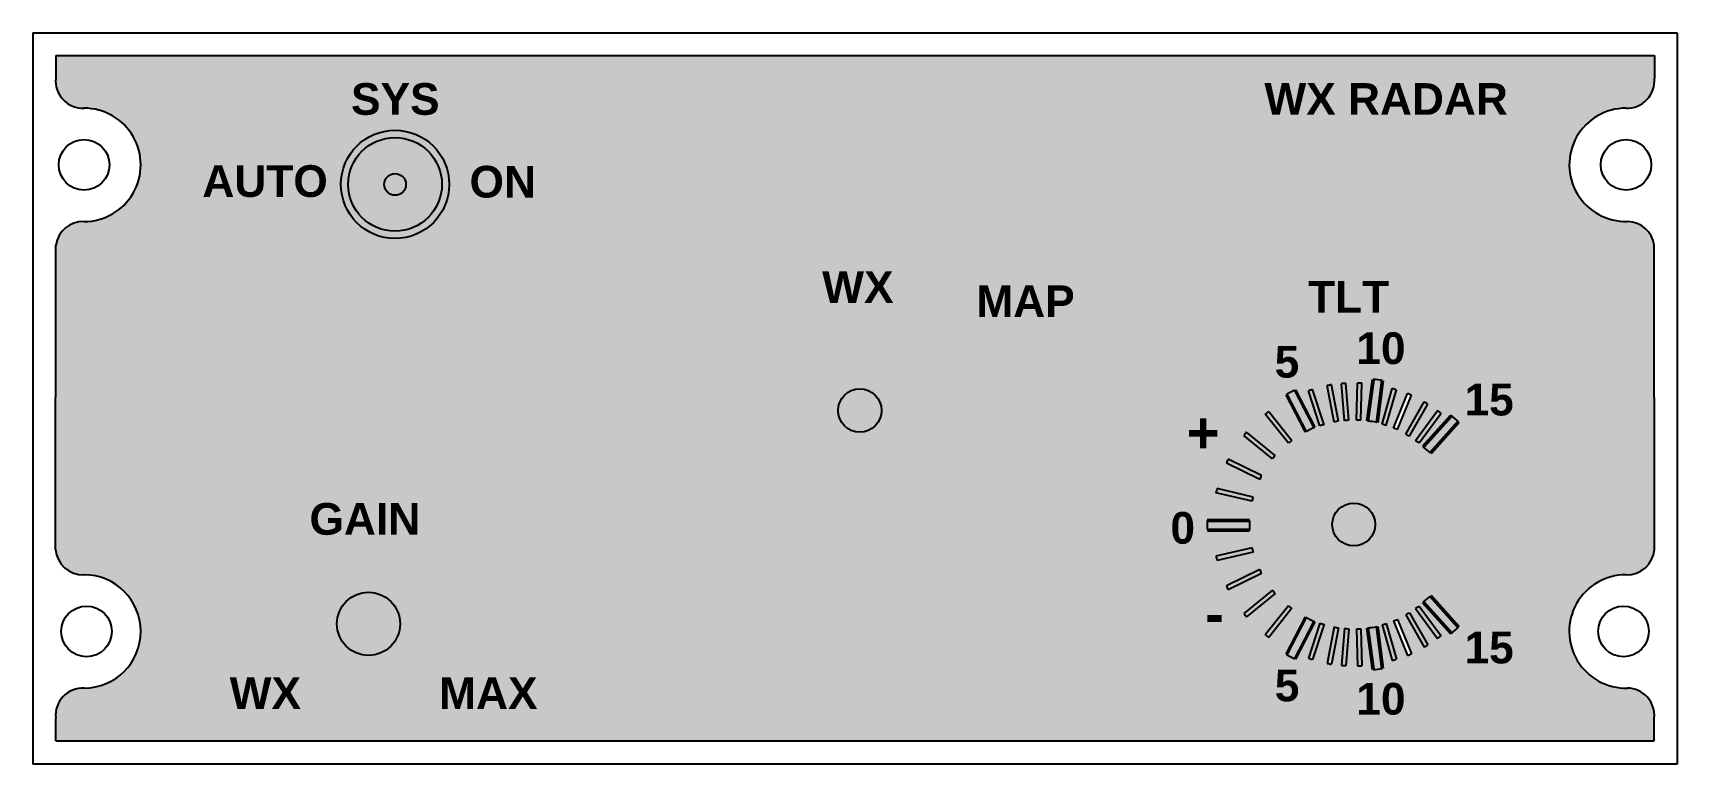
# Model space of a CAD drawing. Header units: inches. Extents: x 0 to 145, y 0 to 64.
import ezdxf

# ---------------------------------------------------------------- set-up
doc = ezdxf.new("R2010")
doc.units = ezdxf.units.IN
doc.header["$MEASUREMENT"] = 0
doc.styles.get("Standard").update_dxf_attribs({"font": 'arial.ttf'})

msp = doc.modelspace()

# ---------------------------------------------------------------- hatches: boundary and pattern name
at = {"true_color": 0x6d7c87}
h = msp.add_hatch(color=8, dxfattribs=at)
h.dxf.hatch_style = 1
h.paths.add_polyline_path([(142.9760345832035, 45.74721207809586, 0.3703019895337585), (140.6138931334865, 47.84225786377147, -1.025805903999688), (140.6138736932078, 57.83901371850124, 0.4383043564951785), (142.9865480423093, 60.48488065450511), (142.986548042308, 62.48488065450517), (2.007637972117436, 62.48488065444861), (2.007637972117436, 60.51350061796825, 0.4421859729986435), (4.380069751324527, 57.83897896406263, -1.0259921277352), (4.381081206954377, 47.84226847152571, 0.371894038400902), (2.018151431235538, 45.74721207803936), (1.993330353034025, 18.91697795123395, 0.3890021089635584), (4.367417597807844, 16.6742769703796, -1.02709739154278), (4.380031086857571, 6.677858134946042, 0.4383019586979872), (2.007376178003369, 4.031991463627953), (2.007376178003369, 2.031991463627953), (142.9810026319876, 2.031991463684342), (142.9810026319858, 4.031991463684371, 0.4347082386783352), (140.6083477231193, 6.677858135000555, -1.027045704490586), (140.6212043166836, 16.67428062177772, 0.3889731496035758), (142.9950484569433, 18.91697795129011)])
h.paths.add_polyline_path([(27.15833650091349, 51.11532501260712, -1), (36.71002595710866, 51.11532501260712, -1)], flags=16)
h.paths.add_polyline_path([(32.37884870113862, 12.3438776375819, -1), (26.80754027130365, 12.3438776375819, -1)], flags=16)
h.paths.add_polyline_path([(27.80280346409859, 51.11532501260712, -1), (36.06555899392356, 51.11532501260712, -1)], flags=0)
h.paths.add_polyline_path([(30.97591406020979, 51.11532501260712, -1), (32.89244839781236, 51.11532501260712, -1)], flags=0)
h.paths.add_polyline_path([(74.8338802271171, 31.16696732683972, -1), (70.99666588637751, 31.16696732683972, -1)], flags=16)
h.paths.add_polyline_path([(103.5627001999553, 21.45177969366643), (107.2796785609869, 21.46354042321918, 0.02305525952543886), (107.2860374227882, 20.61540402617442), (103.5680007068383, 20.60363994792664, -0.0164204236539989)], flags=16)
h.paths.add_polyline_path([(104.3293420522416, 23.89818539534921, -0.007700546410375902), (104.4215800726035, 24.27144801500646), (107.6133967825192, 23.53467339974939, 0.01046083552655953), (107.5068399930058, 23.16471601550899)], flags=16)
h.paths.add_polyline_path([(105.2414339948675, 26.52480614361577, -0.007700546410383931), (105.4043930062924, 26.8730548998654), (108.3364281538286, 25.44559548245957, 0.01046083552657755), (108.1866817817834, 25.09091416126382)], flags=16)
h.paths.add_polyline_path([(104.3293420522421, 18.31859054913523), (107.5068399930058, 19.05205992897556, 0.01046083552655953), (107.6133967825192, 18.68210254473517), (104.4215800726035, 17.94532792947809, -0.007700546410370893)], flags=16)
h.paths.add_polyline_path([(106.7750694980271, 28.94681421447553, -0.007700546410394439), (107.0115618015222, 29.24997131239969), (109.5515928994885, 27.20480322246556, 0.01046083552656497), (109.3265467462686, 26.89242997702588)], flags=16)
h.paths.add_polyline_path([(105.2414339948684, 15.69196980086861), (108.1866817817834, 17.12586178322073, 0.01046083552657757), (108.3364281538286, 16.77118046202498), (105.4043930062924, 15.34372104461915, -0.007700546410373534)], flags=16)
h.paths.add_polyline_path([(108.6767282128633, 30.82871392548413, -0.007700546410351156), (108.9810778444196, 31.06366953278951), (111.0225278850392, 28.50183181836776, 0.01046083552655937), (110.709020129905, 28.27836883929513)], flags=16)
h.paths.add_polyline_path([(106.7750694980266, 13.26996173000902), (109.3265467462686, 15.32434596745868, 0.0104608355265655), (109.5515928994885, 15.01197272201899), (107.0115618015222, 12.96680463208487, -0.007700546410397189)], flags=16)
h.paths.add_polyline_path([(110.5540007317506, 32.58809063138836, -0.01642042365399771), (111.3095781403542, 32.97341115158441), (113.0089159007018, 29.66642058749949, 0.02305525952543349), (112.2528547683985, 29.28204141619194)], flags=16)
h.paths.add_polyline_path([(108.6767282128619, 11.38806201900042), (110.709020129905, 13.93840710518942, 0.01046083552655885), (111.0225278850392, 13.71494412611677), (108.9810778444196, 11.15310641169504, -0.007700546410375027)], flags=16)
h.paths.add_polyline_path([(112.4748536112468, 32.91072758651115, -0.007700546410374999), (112.8418574002878, 33.02536202489268), (113.8665472981636, 29.91400518959183, 0.01046083552655747), (113.4949466605465, 29.81332857032118)], flags=16)
h.paths.add_polyline_path([(110.5540007317511, 9.628685313096021), (112.2528547683985, 12.93473452829264, 0.02305525952543308), (113.0089159007018, 12.55035535698506), (111.3095781403542, 9.243364792900145, -0.01642042365398634)], flags=16)
h.paths.add_polyline_path([(114.1425145644023, 33.35933091908453, -0.007700546410373121), (114.5190486394447, 33.4371443238776), (115.1297628966647, 30.23378693033664, 0.01046083552657032), (114.7559808852363, 30.14153822585752)], flags=16)
h.paths.add_polyline_path([(118.3692486596858, 21.10838797224228, -1), (114.5802459463869, 21.10838797224228, -1)], flags=16)
h.paths.add_polyline_path([(112.4748536112472, 9.306048357973232), (113.4949466605465, 12.40344737416334, 0.0104608355265578), (113.8665472981636, 12.30277075489273), (112.8418574002878, 9.191413919591845, -0.007700546410365495)], flags=16)
h.paths.add_polyline_path([(115.3897621084477, 33.53206377194784, -0.00770054641038694), (115.7723464202188, 33.57030092692151), (116.0466444027868, 30.32080387176286, 0.01046083552655803), (115.6652961608941, 30.26792349779817)], flags=16)
h.paths.add_polyline_path([(116.7215185221355, 30.30028562656987), (116.8154870718724, 33.57468643512147, -0.007700546410374747), (117.1999434792567, 33.56957698752377), (117.1063964806578, 30.30986542761867, 0.01046083552653325)], flags=16)
h.paths.add_polyline_path([(114.7559808852336, 12.07523771862774, 0.01046083552664402), (115.1297628966647, 11.98298901414788), (114.5190486394447, 8.779631620606956, -0.007700546410393465), (114.1425145644014, 8.857445025400217)], flags=16)
h.paths.add_polyline_path([(117.6877289516585, 30.22661357500517), (118.1759650357424, 33.91247316821933, -0.01642042365402228), (119.0171165494182, 33.80369240374655), (118.5290194438055, 30.11888200609679, 0.02305525952545399)], flags=16)
h.paths.add_polyline_path([(115.6652961608931, 11.94885244668649, 0.01046083552657678), (116.0466444027868, 11.8959720727217), (115.7723464202188, 8.646475017563041, -0.007700546410402177), (115.3897621084468, 8.684712172536798)], flags=16)
h.paths.add_polyline_path([(116.7215185221355, 11.91649031791471, 0.01046083552653597), (117.1063964806578, 11.90691051686591), (117.1999434792567, 8.647198956960786, -0.007700546410374693), (116.8154870718724, 8.642089509363053)], flags=16)
h.paths.add_polyline_path([(118.9765089836799, 29.96237204781807), (119.8677476650007, 33.09927563378307, -0.007700546410394498), (120.2359381589019, 32.98851194011457), (119.3406832858543, 29.83747251546948, 0.01046083552654677)], flags=16)
h.paths.add_polyline_path([(117.687728951659, 11.9901623694793, 0.02305525952544383), (118.5290194438055, 12.09789393838776), (119.0171165494182, 8.41308354073798, -0.01642042365402226), (118.1759650357424, 8.304302776265224)], flags=16)
h.paths.add_polyline_path([(119.9689967381898, 29.61880082408891), (121.20292940594, 32.66162099140769, -0.007700546410345673), (121.5614200963371, 32.52263444338497), (120.3282815261871, 29.48177248355621, 0.0104481041788045)], flags=16)
h.paths.add_polyline_path([(118.9765089836781, 12.25440389666645, 0.01046083552659829), (119.3406832858543, 12.37930342901507), (120.2359381589019, 9.228264004369983, -0.007700546410394815), (119.8677476650007, 9.117500310701537)], flags=16)
h.paths.add_polyline_path([(121.0573252938636, 29.08807477013313), (122.6914607700189, 31.93361047321179, -0.007700546410380813), (123.0218931911693, 31.73702143311409), (121.3867053895972, 28.88965330574167, 0.01044810417884878)], flags=16)
h.paths.add_polyline_path([(119.968996738188, 12.59797512039564, 0.01044810417885155), (120.3282815261871, 12.73500346092835), (121.5614200963371, 9.694141501099587, -0.007700546410346013), (121.20292940594, 9.555154953076887)], flags=16)
h.paths.add_polyline_path([(121.916846533815, 28.5202566303683), (123.8616500312344, 31.15621378097013, -0.007700546410379057), (124.1745236872137, 30.93273467450172), (122.2384447485185, 28.30860265841114, 0.01046083552657086)], flags=16)
h.paths.add_polyline_path([(122.6110078786912, 27.96254479792083), (125.0988577836727, 30.72418729857419, -0.01642042365400034), (125.7272636842088, 30.15456009781224), (123.2387054005583, 27.39213126007474, 0.02305525952544783)], flags=16)
h.paths.add_polyline_path([(121.0573252938636, 13.12870117435151, 0.010448104178845), (121.3867053895972, 13.32712263874289), (123.0218931911693, 10.47975451137049, -0.007700546410380516), (122.6914607700189, 10.28316547127273)], flags=16)
h.paths.add_polyline_path([(121.9168465338137, 13.69651931411628, 0.0104608355266046), (122.2384447485185, 13.90817328607344), (124.1745236872137, 11.28404126998286, -0.007700546410378754), (123.8616500312344, 11.06056216351443)], flags=16)
h.paths.add_polyline_path([(122.6110078786899, 14.25423114656366, 0.02305525952547777), (123.2387054005583, 14.82464468440981), (125.7272636842088, 12.06221584667234, -0.01642042365400029), (125.0988577836727, 11.49258864591037)], flags=16)
h.paths.add_polyline_path([(34.87215132050073, 3.287799690401137), (44.78834200122378, 3.287799690401137), (44.78834200122378, 9.136301095173003), (34.87215132050073, 9.136301095173003)], flags=24)
h.paths.add_polyline_path([(111.7004225842645, 38.25345822142305), (120.1252549913354, 38.25345822142305), (120.1252549913354, 44.10195962619486), (111.7004225842645, 44.10195962619486)], flags=24)
h.paths.add_polyline_path([(27.22500967532937, 55.66660511981389), (36.29392483297511, 55.66660511981389), (36.29392483297511, 61.5151065245857), (27.22500967532937, 61.5151065245857)], flags=24)
h.paths.add_polyline_path([(14.14101492322675, 48.42240889715448), (26.39967322657526, 48.42240889715448), (26.39967322657526, 54.27091030192629), (14.14101492322675, 54.27091030192629)], flags=24)
h.paths.add_polyline_path([(37.64856764772162, 48.36745227538348), (44.7967360313321, 48.36745227538348), (44.7967360313321, 54.21595368015529), (37.64856764772162, 54.21595368015529)], flags=24)
h.paths.add_polyline_path([(102.3396866988194, 9.481561991401698), (105.7778069936596, 9.481561991401698), (105.7778069936596, 17.00106379753695), (102.3396866988194, 17.00106379753695)], flags=24)
h.paths.add_polyline_path([(125.2804182049433, 7.30884169024808), (130.9410621407981, 7.30884169024808), (130.9410621407981, 13.15734309501995), (125.2804182049433, 13.15734309501995)], flags=24)
h.paths.add_polyline_path([(115.7409918730366, 2.793134477086603), (121.4016358088913, 2.793134477086603), (121.4016358088913, 8.64163588185847), (115.7409918730366, 8.64163588185847)], flags=24)
h.paths.add_polyline_path([(100.5816204652772, 25.43706091983058), (105.2569711457875, 25.43706091983058), (105.2569711457875, 32.95656272596575), (100.5816204652772, 32.95656272596575)], flags=24)
h.paths.add_polyline_path([(125.2804182049433, 29.18640183528402), (130.9410621407981, 29.18640183528402), (130.9410621407981, 35.03490324005583), (125.2804182049433, 35.03490324005583)], flags=24)
h.paths.add_polyline_path([(115.7409918730366, 33.72255891012157), (121.4016358088913, 33.72255891012157), (121.4016358088913, 39.57106031489338), (115.7409918730366, 39.57106031489338)], flags=24)
h.paths.add_polyline_path([(108.7371462804374, 3.965267068212434), (112.2661830179616, 3.965267068212434), (112.2661830179616, 9.8137684729843), (108.7371462804374, 9.8137684729843)], flags=24)
h.paths.add_polyline_path([(108.7252792060196, 32.52355552700653), (112.2543159435438, 32.52355552700653), (112.2543159435438, 38.37205693177834), (108.7252792060196, 38.37205693177834)], flags=24)
h.paths.add_polyline_path([(99.49726640972972, 17.8759363469917), (103.0263031472539, 17.8759363469917), (103.0263031472539, 23.72443775176357), (99.49726640972972, 23.72443775176357)], flags=24)
h.paths.add_polyline_path([(68.84546333234744, 39.11333509006432), (76.43311765333488, 39.11333509006432), (76.43311765333488, 44.97259434932352), (68.84546333234744, 44.97259434932352)], flags=24)
h.paths.add_polyline_path([(107.8502622194935, 55.71261103056924), (130.329900362319, 55.71261103056924), (130.329900362319, 61.56111243534105), (107.8502622194935, 61.56111243534105)], flags=24)
h.paths.add_polyline_path([(82.23847675415777, 37.86729235887385), (92.15466743488082, 37.86729235887385), (92.15466743488082, 43.71579376364566), (82.23847675415777, 43.71579376364566)], flags=24)
h.paths.add_polyline_path([(16.6011174888306, 3.287799690401137), (24.17484054692773, 3.287799690401137), (24.17484054692773, 9.136301095173003), (16.6011174888306, 9.136301095173003)], flags=24)
h.paths.add_polyline_path([(23.52410064199898, 18.61677972191507), (34.5060949218871, 18.61677972191507), (34.5060949218871, 24.46528112668694), (23.52410064199898, 24.46528112668694)], flags=24)
h = msp.add_hatch(color=8, dxfattribs=at)
h.dxf.hatch_style = 1
h.paths.add_polyline_path([(142.9760345832035, 45.74721207809586, 0.3703019895354514), (140.6138931334715, 47.84225786377107, -1.012823726224933), (140.4865480423116, 57.84063592347798, 0.4541027394968703), (142.9865480423093, 60.48488065450528), (142.986548042308, 62.48488065450517), (2.007637972117436, 62.48488065444861), (2.007637972117436, 60.51350061796831, 0.4576974235943792), (4.504734369888638, 57.84063592342364, -1.000532451459236), (4.507637972116072, 47.84063592342347, 0.3868746391645101), (2.018151431235538, 45.74721207803936), (1.993330353034025, 18.91697795123395, 0.40577230905898), (4.507376177992001, 16.67623619465258, -1), (4.507376178004733, 6.676236194653093, 0.4541027394970439), (2.007376178003369, 4.031991463627897), (2.007376178003369, 2.031991463627953), (142.9810026319876, 2.031991463684342), (142.9810026319858, 4.031991463684371, 0.4347082386776566), (140.6083477231252, 6.677858135000697, -1.012742096605338), (140.4810026319763, 16.67623619470744, 0.4057723090603671), (142.9950484569433, 18.91697795129031)])
h.paths.add_polyline_path([(74.8338802271171, 31.16696732683972, -1), (70.99666588637751, 31.16696732683972, -1)], flags=16)
h.paths.add_polyline_path([(105.4043930062846, 26.87305489986921), (108.3364281538286, 25.44559548245957, 0.01046083552657764), (108.1866817817834, 25.09091416126382), (105.2414339948675, 26.52480614361622, -0.007700546410376458)], flags=16)
h.paths.add_polyline_path([(106.7750694980266, 28.94681421447542, -0.007700546410396615), (107.0115618015222, 29.24997131239969), (109.5515928994885, 27.20480322246556, 0.01046083552656484), (109.3265467462686, 26.89242997702588)], flags=16)
h.paths.add_polyline_path([(104.4215800726031, 24.27144801500658), (107.6133967825192, 23.53467339974939, 0.01046083552655948), (107.5068399930058, 23.16471601550899), (104.3293420522416, 23.89818539534944, -0.007700546410370787)], flags=16)
h.paths.add_polyline_path([(108.6767282128628, 30.82871392548373, -0.007700546410364314), (108.9810778444196, 31.06366953278951), (111.0225278850392, 28.50183181836776, 0.01046083552655949), (110.709020129905, 28.27836883929513)], flags=16)
h.paths.add_polyline_path([(103.5627001999553, 21.45177969366643), (107.2796785609869, 21.46354042321918, 0.02305525952543886), (107.2860374227882, 20.61540402617442), (103.5680007068383, 20.60363994792664, -0.0164204236539989)], flags=16)
h.paths.add_polyline_path([(27.15833650091349, 51.11532501260712, -1), (36.71002595710866, 51.11532501260712, -1)], flags=16)
h.paths.add_polyline_path([(110.5540007317506, 32.58809063138836, -0.01642042365399756), (111.3095781403542, 32.97341115158441), (113.0089159007018, 29.66642058749949, 0.02305525952543334), (112.2528547683985, 29.28204141619194)], flags=16)
h.paths.add_polyline_path([(27.80280346409859, 51.11532501260712, -1), (36.06555899392356, 51.11532501260712, -1)], flags=0)
h.paths.add_polyline_path([(104.3293420522416, 18.31859054913514), (107.5068399930058, 19.05205992897556, 0.01046083552655958), (107.6133967825192, 18.68210254473517), (104.4215800726035, 17.94532792947809, -0.00770054641037096)], flags=16)
h.paths.add_polyline_path([(112.4748536112468, 32.91072758651115, -0.007700546410374693), (112.8418574002878, 33.02536202489268), (113.8665472981636, 29.91400518959183, 0.01046083552655763), (113.4949466605465, 29.81332857032118)], flags=16)
h.paths.add_polyline_path([(114.1425145644018, 33.35933091908436, -0.007700546410386668), (114.5190486394447, 33.4371443238776), (115.1297628966647, 30.23378693033664, 0.01046083552657016), (114.7559808852363, 30.14153822585752)], flags=16)
h.paths.add_polyline_path([(30.97591406020979, 51.11532501260712, -1), (32.89244839781236, 51.11532501260712, -1)], flags=0)
h.paths.add_polyline_path([(105.241433994868, 15.69196980086841), (108.1866817817834, 17.12586178322073, 0.01046083552657764), (108.3364281538286, 16.77118046202498), (105.4043930062924, 15.34372104461915, -0.007700546410373436)], flags=16)
h.paths.add_polyline_path([(115.3897621084468, 33.53206377194773, -0.007700546410399549), (115.7723464202188, 33.57030092692151), (116.0466444027868, 30.32080387176286, 0.01046083552655802), (115.6652961608941, 30.26792349779823)], flags=16)
h.paths.add_polyline_path([(116.8154870718724, 33.57468643512147, -0.007700546410374608), (117.1999434792567, 33.56957698752377), (117.1063964806578, 30.30986542761867, 0.01046083552653326), (116.7215185221355, 30.30028562656987)], flags=16)
h.paths.add_polyline_path([(106.7750694980266, 13.26996173000902), (109.3265467462686, 15.32434596745868, 0.01046083552656546), (109.5515928994885, 15.01197272201899), (107.0115618015222, 12.96680463208487, -0.007700546410396903)], flags=16)
h.paths.add_polyline_path([(118.1759650357419, 33.91247316821933, -0.01642042365402905), (119.0171165494182, 33.80369240374655), (118.5290194438055, 30.11888200609679, 0.02305525952545373), (117.6877289516585, 30.22661357500528)], flags=16)
h.paths.add_polyline_path([(118.3692486596858, 21.10838797224228, -1), (114.5802459463869, 21.10838797224228, -1)], flags=16)
h.paths.add_polyline_path([(119.8677476650007, 33.09927563378307, -0.007700546410394351), (120.2359381589019, 32.98851194011457), (119.3406832858543, 29.83747251546948, 0.01046083552654598), (118.9765089836799, 29.9623720478175)], flags=16)
h.paths.add_polyline_path([(110.709020129905, 13.93840710518942, 0.01046083552655885), (111.0225278850392, 13.71494412611677), (108.9810778444196, 11.15310641169504, -0.007700546410374827), (108.6767282128624, 11.38806201900116)], flags=16)
h.paths.add_polyline_path([(119.9689967381898, 29.6188008240884), (121.20292940594, 32.66162099140769, -0.007700546410345527), (121.5614200963371, 32.52263444338497), (120.3282815261871, 29.48177248355621, 0.01044810417880475)], flags=16)
h.paths.add_polyline_path([(112.252854768398, 12.93473452829281, 0.02305525952544272), (113.0089159007018, 12.55035535698506), (111.3095781403542, 9.243364792900145, -0.01642042365398616), (110.5540007317511, 9.628685313095907)], flags=16)
h.paths.add_polyline_path([(121.0573252938636, 29.08807477013313), (122.6914607700189, 31.93361047321179, -0.007700546410380832), (123.0218931911693, 31.73702143311409), (121.3867053895972, 28.88965330574167, 0.01044810417884906)], flags=16)
h.paths.add_polyline_path([(121.916846533815, 28.5202566303679), (123.8616500312344, 31.15621378097013, -0.007700546410378941), (124.1745236872137, 30.93273467450172), (122.2384447485185, 28.30860265841114, 0.01046083552657212)], flags=16)
h.paths.add_polyline_path([(113.494946660546, 12.40344737416348, 0.01046083552657011), (113.8665472981636, 12.30277075489273), (112.8418574002878, 9.191413919591845, -0.007700546410365746), (112.4748536112472, 9.306048357973232)], flags=16)
h.paths.add_polyline_path([(122.6110078786908, 27.96254479792049), (125.0988577836727, 30.72418729857419, -0.01642042365400042), (125.7272636842088, 30.15456009781224), (123.2387054005583, 27.39213126007474, 0.02305525952544761)], flags=16)
h.paths.add_polyline_path([(114.7559808852363, 12.075237718627, 0.01046083552656672), (115.1297628966647, 11.98298901414788), (114.5190486394447, 8.779631620606956, -0.007700546410393325), (114.1425145644014, 8.857445025400217)], flags=16)
h.paths.add_polyline_path([(32.37884870113862, 12.3438776375819, -1), (26.80754027130365, 12.3438776375819, -1)], flags=16)
h.paths.add_polyline_path([(115.6652961608941, 11.94885244668638, 0.01046083552656056), (116.0466444027868, 11.8959720727217), (115.7723464202188, 8.646475017563041, -0.007700546410402037), (115.3897621084468, 8.684712172536798)], flags=16)
h.paths.add_polyline_path([(116.7215185221355, 11.91649031791471, 0.01046083552653384), (117.1063964806578, 11.90691051686594), (117.1999434792567, 8.647198956960786, -0.007700546410374833), (116.8154870718724, 8.642089509363053)], flags=16)
h.paths.add_polyline_path([(117.6877289516585, 11.99016236947927, 0.02305525952545006), (118.5290194438055, 12.09789393838776), (119.0171165494182, 8.41308354073798, -0.01642042365402211), (118.1759650357424, 8.304302776265224)], flags=16)
h.paths.add_polyline_path([(118.9765089836781, 12.25440389666645, 0.01046083552659811), (119.3406832858543, 12.37930342901507), (120.2359381589019, 9.228264004369983, -0.00770054641039454), (119.8677476650007, 9.117500310701537)], flags=16)
h.paths.add_polyline_path([(119.968996738188, 12.59797512039564, 0.0104481041788517), (120.3282815261871, 12.73500346092835), (121.5614200963371, 9.694141501099587, -0.007700546410345882), (121.20292940594, 9.555154953076887)], flags=16)
h.paths.add_polyline_path([(121.0573252938636, 13.12870117435146, 0.01044810417884704), (121.3867053895972, 13.32712263874289), (123.0218931911693, 10.47975451137049, -0.007700546410380444), (122.6914607700189, 10.28316547127273)], flags=16)
h.paths.add_polyline_path([(121.9168465338137, 13.69651931411628, 0.01046083552660484), (122.2384447485185, 13.90817328607344), (124.1745236872137, 11.28404126998286, -0.007700546410378714), (123.8616500312344, 11.06056216351443)], flags=16)
h.paths.add_polyline_path([(122.6110078786899, 14.25423114656366, 0.02305525952547764), (123.2387054005583, 14.82464468440981), (125.7272636842088, 12.06221584667234, -0.01642042365400036), (125.0988577836727, 11.49258864591039)], flags=16)
h = msp.add_hatch(color=7)
h.dxf.hatch_style = 1
h.paths.add_polyline_path([(27.15833650091349, 51.11532501260712, 1), (36.71002595710866, 51.11532501260712, 1)])
h.paths.add_polyline_path([(36.06555899392356, 51.11532501260712, -1), (27.80280346409859, 51.11532501260712, -1)], flags=16)
h.paths.add_polyline_path([(32.89244839781236, 51.11532501260712, -1), (30.97591406020979, 51.11532501260712, -1)], flags=0)
h.paths.add_polyline_path([(30.97591406020979, 51.11532501260712, 1), (32.89244839781236, 51.11532501260712, 1)], flags=0)
h = msp.add_hatch(color=8, dxfattribs=at)
h.dxf.hatch_style = 1
h.paths.add_polyline_path([(36.06555899392356, 51.11532501260712, 1), (27.80280346409859, 51.11532501260712, 1)])
h.paths.add_polyline_path([(30.97591406020979, 51.11532501260712, -1), (32.89244839781236, 51.11532501260712, -1)], flags=16)
at = {"true_color": 0x000000}
h = msp.add_hatch(color=18, dxfattribs=at)
h.dxf.hatch_style = 1
h.paths.add_polyline_path([(30.97591406020979, 51.11532501260712, 1), (32.89244839781236, 51.11532501260712, 1)])
h.paths.add_polyline_path([(70.99666588637751, 31.16696732683972, 1), (74.8338802271171, 31.16696732683972, 1)])
h.paths.add_polyline_path([(114.5802459463869, 21.10838797224228, 1), (118.3692486596858, 21.10838797224228, 1)])
h.paths.add_polyline_path([(26.80754027130365, 12.3438776375819, 1), (32.37884870113862, 12.3438776375819, 1)])
at = {"true_color": 0xffffff}
h = msp.add_hatch(color=7, dxfattribs=at)
edge = h.paths.add_edge_path()
edge.add_arc((116.7370373478723, 21.68990811482701), 9.201924930928723, 155.9118604322309, 158.309219891248)
edge.add_line((108.1866817817834, 25.09091416126382), (105.241433994868, 26.52480614361611))
edge.add_arc((116.6282185754515, 21.40874267240662), 12.48330759558779, 154.040894995335, 155.8056953496351, ccw=False)
edge.add_line((105.4043930062933, 26.87305489986506), (108.3364281538286, 25.44559548245963))
edge = h.paths.add_edge_path()
edge.add_arc((116.4006383253197, 20.80340839925481), 9.201924930928723, 162.7336236696795, 165.1309831286966)
edge.add_line((107.5068399930058, 23.16471601550899), (104.3293420522421, 23.89818539534935))
edge.add_arc((116.4927987773342, 21.09046585400353), 12.48330759558779, 165.2371482112924, 167.0019485655924, ccw=False)
edge.add_line((104.4215800726031, 24.27144801500658), (107.6133967825187, 23.53467339974947))
edge = h.paths.add_edge_path()
edge.add_arc((116.9035563337709, 21.67090260035304), 9.201924930928723, 143.0308367302807, 145.4281961892977)
edge.add_line((109.3265467462686, 26.89242997702588), (106.7750694980266, 28.94681421447553))
edge.add_arc((116.7347965341567, 21.4210713347431), 12.48330759558779, 141.1598712933848, 142.9246716476848, ccw=False)
edge.add_line((107.0115618015222, 29.24997131239963), (109.551592899488, 27.20480322246585))
edge = h.paths.add_edge_path()
edge.add_arc((116.2056563992071, 20.89850351820434), 9.201924930928723, 124.2819435870944, 126.6793030461114)
edge.add_line((110.709020129905, 28.27836883929519), (108.6767282128619, 30.82871392548413))
edge.add_arc((116.4563382225413, 21.06599726343877), 12.48330759558779, 126.7854681287073, 128.5502684830072, ccw=False)
edge.add_line((108.9810778444196, 31.06366953278968), (111.0225278850392, 28.50183181836798))
edge = h.paths.add_edge_path()
edge.add_line((112.2528547683985, 29.2820414161916), (110.5540007317511, 32.58809063138876))
edge.add_arc((116.7966902787573, 21.28023029062485), 12.91661249192371, 115.13866695575939, 118.9016126714258, ccw=False)
edge.add_line((111.3095781403542, 32.97341115158458), (113.0089159007018, 29.66642058749955))
edge.add_arc((116.7966902787573, 21.28023029062485), 9.201924930928723, 114.307174534672, 119.5901148926977)
edge = h.paths.add_edge_path()
edge.add_arc((116.940806504407, 21.05505267774033), 9.201924930928723, 80.06122536272089, 85.34416572074657)
edge.add_line((117.6877289516585, 30.22661357500517), (118.1759650357424, 33.91247316821927))
edge.add_arc((116.940806504407, 21.05505267774033), 12.91661249192371, 80.74972758399281, 84.51267329965913, ccw=False)
edge.add_line((119.0171165494182, 33.80369240374655), (118.5290194438055, 30.11888200609673))
edge = h.paths.add_edge_path()
edge.add_arc((116.4560875053137, 21.09121402997432), 12.48330759558779, 72.37460147280959, 74.1394018271096)
edge.add_line((119.8677476650007, 33.09927563378296), (118.9765089836799, 29.9623720478175))
edge.add_arc((116.1739907370863, 21.19759515893106), 9.201924930928723, 69.87107693119668, 72.26843639021371, ccw=False)
edge.add_line((119.3406832858543, 29.83747251546931), (120.2359381589019, 32.9885119401144))
edge = h.paths.add_edge_path()
edge.add_arc((116.8702122573484, 20.95433562560408), 9.201924930928723, 67.92632852446313, 70.32077049237984)
edge.add_line((119.9689967381898, 29.61880082408886), (121.20292940594, 32.66162099140758))
edge.add_arc((116.8702122573484, 20.95433562560408), 12.48330759558779, 67.92632852446309, 69.69112887876321, ccw=False)
edge.add_line((121.5614200963371, 32.52263444338491), (120.3282815261871, 29.48177248355621))
edge = h.paths.add_edge_path(flags=16)
edge.add_arc((116.8702122573484, 20.95433562560408), 9.201924930928723, 67.92632852446313, 70.32077049237984)
edge.add_line((119.9689967381898, 29.61880082408886), (121.20292940594, 32.66162099140758))
edge.add_arc((116.8702122573484, 20.95433562560408), 12.48330759558779, 67.92632852446309, 69.69112887876321, ccw=False)
edge.add_line((121.5614200963371, 32.52263444338491), (120.3282815261871, 29.48177248355621))
edge = h.paths.add_edge_path()
edge.add_arc((116.3797680728874, 21.05388940876202), 12.48330759558779, 106.4639088668075, 108.2287092211075)
edge.add_line((113.4949466605465, 29.81332857032118), (112.4748536112472, 32.91072758651121))
h = msp.add_hatch(color=7, dxfattribs=at)
edge = h.paths.add_edge_path()
edge.add_arc((116.086520449009, 20.98387967849323), 9.201924930928723, 103.9603843251946, 106.3577437842116)
edge.add_line((113.4949466605465, 29.81332857032118), (112.4748536112472, 32.91072758651121))
edge.add_arc((116.3797680728874, 21.05388940876202), 12.48330759558779, 106.46390886680749, 108.2287092211075, ccw=False)
edge.add_line((112.8418574002878, 33.02536202489268), (113.8665472981636, 29.91400518959183))
edge = h.paths.add_edge_path()
edge.add_arc((117.1472514922268, 21.25574916024318), 9.201924930928723, 102.6647722745305, 105.0621317335475)
edge.add_line((114.7559808852363, 30.14153822585747), (114.1425145644014, 33.35933091908448))
edge.add_arc((116.8568617797098, 21.17469765743846), 12.48330759558779, 100.79380683763458, 102.55860719193458, ccw=False)
edge.add_line((114.5190486394447, 33.43714432387771), (115.1297628966647, 30.23378693033664))
edge = h.paths.add_edge_path()
edge.add_arc((117.1196023115142, 21.18164724981211), 9.201924930928723, 96.69600360599927, 99.09336306501629)
edge.add_line((115.6652961608941, 30.26792349779823), (115.3897621084468, 33.53206377194778))
edge.add_arc((116.8223586320144, 21.131231714109), 12.48330759558779, 94.82503816910332, 96.58983852340327, ccw=False)
edge.add_line((115.7723464202188, 33.57030092692145), (116.0466444027868, 30.32080387176286))
edge = h.paths.add_edge_path(flags=0)
edge.add_arc((117.142876900705, 21.10801280907487), 9.201924930928723, 90.22714590635188, 92.62450536536888)
edge.add_line((116.7215185221355, 30.30028562656987), (116.8154870718724, 33.57468643512147))
edge.add_arc((116.8418457273754, 21.09140666787523), 12.48330759558779, 88.35618046945598, 90.12098082375599, ccw=False)
edge.add_line((117.1999434792567, 33.5695769875236), (117.1063964806578, 30.30986542761861))
edge = h.paths.add_edge_path()
edge.add_arc((117.142876900705, 21.10801280907487), 9.201924930928723, 90.22714590635188, 92.62450536536888)
edge.add_line((116.7215185221355, 30.30028562656987), (116.8154870718724, 33.57468643512147))
edge.add_arc((116.8418457273754, 21.09140666787523), 12.48330759558779, 88.35618046945598, 90.12098082375599, ccw=False)
edge.add_line((117.1999434792567, 33.5695769875236), (117.1063964806578, 30.30986542761861))
edge = h.paths.add_edge_path(flags=16)
edge.add_arc((117.142876900705, 21.10801280907487), 9.201924930928723, 90.22714590635188, 92.62450536536888)
edge.add_line((116.7215185221355, 30.30028562656987), (116.8154870718724, 33.57468643512147))
edge.add_arc((116.8418457273754, 21.09140666787523), 12.48330759558779, 88.35618046945598, 90.12098082375599, ccw=False)
edge.add_line((117.1999434792567, 33.5695769875236), (117.1063964806578, 30.30986542761861))
edge = h.paths.add_edge_path()
edge.add_arc((116.7966902787573, 21.28023029062485), 9.201924930928723, 114.307174534672, 119.5901148926977)
h = msp.add_hatch(color=7, dxfattribs=at)
edge = h.paths.add_edge_path()
edge.add_arc((116.4747473030363, 21.10838797224228), 9.201924930928723, 57.73764987107772, 60.13209183899443)
edge.add_line((121.0573252938636, 29.08807477013301), (122.6914607700189, 31.93361047321168))
edge.add_arc((116.4747473030363, 21.10838797224228), 12.48330759558779, 58.367291484694306, 60.13209183899443, ccw=False)
edge.add_line((123.0218931911693, 31.73702143311431), (121.3867053895972, 28.88965330574178))
edge = h.paths.add_edge_path()
edge.add_arc((117.0199518671004, 20.72950281205505), 9.201924930928723, 55.45113924992109, 57.848498708938)
edge.add_line((121.916846533815, 28.52025663036813), (123.8616500312344, 31.15621378097018))
edge.add_arc((116.7632167953795, 20.88756177001125), 12.48330759558779, 53.58017381302511, 55.34497416732518, ccw=False)
edge.add_line((124.1745236872137, 30.93273467450155), (122.238444748519, 28.30860265841154))
h = msp.add_hatch(color=7, dxfattribs=at)
edge = h.paths.add_edge_path()
edge.add_arc((116.7428579425721, 20.87450989664701), 9.201924930928723, 45.09586619357992, 50.37880655160558, ccw=False)
edge.add_line((123.2387054005592, 27.39213126007571), (125.7272636842097, 30.1545600978131))
edge.add_arc((116.7428579425721, 20.87450989664701), 12.91661249192371, 45.92735861466742, 49.69030433033369)
edge.add_line((125.0988577836731, 30.7241872985747), (122.6110078786912, 27.96254479792078))
edge = h.paths.add_edge_path()
edge.add_arc((116.7428579425721, 20.87450989664701), 9.201924930928723, 53.97871208986652, 56.37607154888332, ccw=False)
edge.add_arc((116.4902691060613, 21.03911369645835), 12.48330759558779, 52.10774665297049, 53.87254700727061, ccw=False)
edge.add_line((122.1418936187781, 28.30097040130335), (124.1572483236239, 30.89052974713366))
h = msp.add_hatch(color=7, dxfattribs=at)
edge = h.paths.add_edge_path()
edge.add_arc((116.4747473030363, 21.10838797224228), 9.201924930928723, 177.7880941205103, 183.0710344785361)
edge.add_line((107.2860374227891, 20.61540402617442), (103.5680007068383, 20.60363994792664))
edge.add_arc((116.4747473030363, 21.10838797224228), 12.91661249192371, 178.4765963417823, 182.2395420574486, ccw=False)
edge.add_line((103.5627001999553, 21.45177969366643), (107.2796785609878, 21.46354042321918))
h = msp.add_hatch(color=7, dxfattribs=at)
edge = h.paths.add_edge_path()
edge.add_line((107.6133967825187, 18.68210254473508), (104.4215800726031, 17.94532792947798))
edge.add_arc((116.4927987773342, 21.12631009048102), 12.48330759558779, 192.9980514344076, 194.7628517887076, ccw=False)
edge.add_line((104.3293420522421, 18.3185905491352), (107.5068399930058, 19.05205992897556))
edge.add_arc((116.4006383253197, 21.41336754522974), 9.201924930928723, 194.8690168713034, 197.2663763303205)
edge = h.paths.add_edge_path()
edge.add_arc((116.7370373478723, 20.52686782965754), 9.201924930928723, 201.690780108752, 204.0881395677691)
edge.add_line((108.3364281538286, 16.77118046202492), (105.4043930062933, 15.34372104461949))
edge.add_arc((116.6282185754515, 20.80803327207793), 12.48330759558779, 204.1943046503649, 205.959105004665, ccw=False)
edge.add_line((105.241433994868, 15.69196980086844), (108.1866817817834, 17.12586178322073))
edge = h.paths.add_edge_path()
edge.add_arc((116.9035563337709, 20.54587334413151), 9.201924930928723, 214.5718038107023, 216.9691632697193)
edge.add_line((109.551592899488, 15.0119727220187), (107.0115618015222, 12.96680463208492))
edge.add_arc((116.7347965341567, 20.79570460974146), 12.48330759558779, 217.0753283523152, 218.8401287066152, ccw=False)
edge.add_line((106.7750694980266, 13.26996173000902), (109.3265467462686, 15.32434596745868))
edge = h.paths.add_edge_path()
edge.add_arc((116.2056563992071, 21.31827242628021), 9.201924930928723, 233.3206969538886, 235.7180564129056)
edge.add_line((111.0225278850392, 13.71494412611657), (108.9810778444196, 11.15310641169487))
edge.add_arc((116.4563382225413, 21.15077868104579), 12.48330759558779, 231.4497315169927, 233.2145318712927, ccw=False)
edge.add_line((108.6767282128619, 11.38806201900042), (110.709020129905, 13.93840710518936))
edge = h.paths.add_edge_path()
edge.add_arc((116.7966902787573, 20.9365456538597), 9.201924930928723, 240.4098851073023, 245.692825465328)
edge.add_line((113.0089159007018, 12.550355356985), (111.3095781403542, 9.243364792899975))
edge.add_arc((116.7966902787573, 20.9365456538597), 12.91661249192371, 241.0983873285742, 244.8613330442405, ccw=False)
edge.add_line((110.5540007317511, 9.628685313095794), (112.2528547683985, 12.93473452829296))
edge = h.paths.add_edge_path()
edge.add_arc((116.940806504407, 21.16172326674423), 9.201924930928723, 274.6558342792534, 279.9387746372792)
edge.add_line((118.5290194438055, 12.09789393838782), (119.0171165494182, 8.413083540738008))
edge.add_arc((116.940806504407, 21.16172326674423), 12.91661249192371, 275.4873267003409, 279.2502724160072, ccw=False)
edge.add_line((118.1759650357424, 8.304302776265281), (117.6877289516585, 11.99016236947939))
edge = h.paths.add_edge_path()
edge.add_arc((116.1739907370863, 21.01918078555349), 9.201924930928723, 287.7315636097863, 290.1289230688033)
edge.add_line((119.3406832858543, 12.37930342901524), (120.2359381589019, 9.228264004370153))
edge.add_arc((116.4560875053137, 21.12556191451024), 12.48330759558779, 285.86059817289043, 287.62539852719044, ccw=False)
edge.add_line((119.8677476650007, 9.117500310701594), (118.9765089836799, 12.25440389666705))
edge = h.paths.add_edge_path(flags=16)
edge.add_arc((116.8702122573484, 21.26244031888047), 9.201924930928723, 289.6792295076202, 292.0736714755369)
edge.add_line((120.3282815261871, 12.73500346092835), (121.5614200963371, 9.694141501099644))
edge.add_arc((116.8702122573484, 21.26244031888047), 12.48330759558779, 290.3088711212368, 292.0736714755369, ccw=False)
edge.add_line((121.20292940594, 9.555154953076972), (119.9689967381898, 12.5979751203957))
edge = h.paths.add_edge_path()
edge.add_arc((116.8702122573484, 21.26244031888047), 9.201924930928723, 289.6792295076202, 292.0736714755369)
edge.add_line((120.3282815261871, 12.73500346092835), (121.5614200963371, 9.694141501099644))
edge.add_arc((116.8702122573484, 21.26244031888047), 12.48330759558779, 290.3088711212368, 292.0736714755369, ccw=False)
edge.add_line((121.20292940594, 9.555154953076972), (119.9689967381898, 12.5979751203957))
edge = h.paths.add_edge_path()
edge.add_arc((116.086520449009, 21.23289626599132), 9.201924930928723, 253.6422562157884, 256.0396156748054)
edge.add_line((113.8665472981636, 12.30277075489273), (112.8418574002878, 9.191413919591874))
edge.add_arc((116.3797680728874, 21.16288653572253), 12.48330759558779, 251.7712907788925, 253.53609113319249, ccw=False)
edge.add_line((112.4748536112472, 9.306048357973346), (113.4949466605465, 12.40344737416337))
edge = h.paths.add_edge_path()
edge.add_arc((117.1472514922268, 20.96102678424138), 9.201924930928723, 254.9378682664525, 257.3352277254695)
edge.add_line((115.1297628966647, 11.98298901414791), (114.5190486394447, 8.779631620606843))
edge.add_arc((116.8568617797098, 21.04207828704609), 12.48330759558779, 257.4413928080654, 259.20619316236537, ccw=False)
edge.add_line((114.1425145644014, 8.857445025400075), (114.7559808852363, 12.07523771862709))
edge = h.paths.add_edge_path()
edge.add_arc((117.1196023115142, 21.03512869467244), 9.201924930928723, 260.9066369349837, 263.3039963940008)
edge.add_line((116.0466444027868, 11.8959720727217), (115.7723464202188, 8.646475017563098))
edge.add_arc((116.8223586320144, 21.08554423037555), 12.48330759558779, 263.41016147659667, 265.1749618308966, ccw=False)
edge.add_line((115.3897621084468, 8.68471217253677), (115.6652961608941, 11.94885244668632))
edge = h.paths.add_edge_path(flags=0)
edge.add_arc((117.142876900705, 21.10876313540968), 9.201924930928723, 267.3754946346311, 269.7728540936482)
edge.add_line((117.1063964806578, 11.90691051686594), (117.1999434792567, 8.647198956960956))
edge.add_arc((116.8418457273754, 21.12536927660933), 12.48330759558779, 269.879019176244, 271.643819530544, ccw=False)
edge.add_line((116.8154870718724, 8.642089509363082), (116.7215185221355, 11.91649031791469))
edge = h.paths.add_edge_path()
edge.add_arc((117.142876900705, 21.10876313540968), 9.201924930928723, 267.3754946346311, 269.7728540936482)
edge.add_line((117.1063964806578, 11.90691051686594), (117.1999434792567, 8.647198956960956))
edge.add_arc((116.8418457273754, 21.12536927660933), 12.48330759558779, 269.879019176244, 271.643819530544, ccw=False)
edge.add_line((116.8154870718724, 8.642089509363082), (116.7215185221355, 11.91649031791469))
edge = h.paths.add_edge_path(flags=16)
edge.add_arc((117.142876900705, 21.10876313540968), 9.201924930928723, 267.3754946346311, 269.7728540936482)
edge.add_line((117.1063964806578, 11.90691051686594), (117.1999434792567, 8.647198956960956))
edge.add_arc((116.8418457273754, 21.12536927660933), 12.48330759558779, 269.879019176244, 271.643819530544, ccw=False)
edge.add_line((116.8154870718724, 8.642089509363082), (116.7215185221355, 11.91649031791469))
edge = h.paths.add_edge_path()
edge.add_arc((116.4747473030363, 21.10838797224228), 12.48330759558779, 299.8679081610056, 301.6327085153057)
h = msp.add_hatch(color=7, dxfattribs=at)
edge = h.paths.add_edge_path()
edge.add_arc((116.7428579425721, 21.34226604783755), 9.201924930928723, 309.6211934483944, 314.9041338064201)
edge.add_line((123.2387054005592, 14.82464468440885), (125.7272636842097, 12.06221584667146))
edge.add_arc((116.7428579425721, 21.34226604783755), 12.91661249192371, 310.3096956696663, 314.0726413853326, ccw=False)
edge.add_line((125.0988577836731, 11.49258864590985), (122.6110078786912, 14.25423114656378))
edge = h.paths.add_edge_path()
edge.add_arc((116.7428579425721, 21.34226604783755), 9.201924930928723, 303.6239284511167, 306.0212879101335)
edge.add_arc((116.4902691060613, 21.1776622480262), 12.48330759558779, 306.1274529927294, 307.8922533470295)
edge.add_line((122.1418936187781, 13.91580554318123), (124.1572483236239, 11.32624619735092))
h = msp.add_hatch(color=7, dxfattribs=at)
edge = h.paths.add_edge_path()
edge.add_arc((116.4747473030363, 21.10838797224228), 9.201924930928723, 299.8679081610056, 302.2623501289223)
edge.add_line((121.3867053895972, 13.32712263874277), (123.0218931911693, 10.47975451137024))
edge.add_arc((116.4747473030363, 21.10838797224228), 12.48330759558779, 299.8679081610056, 301.6327085153057, ccw=False)
edge.add_line((122.6914607700189, 10.28316547127287), (121.0573252938636, 13.12870117435154))
edge = h.paths.add_edge_path()
edge.add_arc((117.0199518671004, 21.4872731324295), 9.201924930928723, 302.151501291062, 304.5488607500789)
edge.add_line((122.238444748519, 13.90817328607302), (124.1745236872137, 11.284041269983))
edge.add_arc((116.7632167953795, 21.3292141744733), 12.48330759558779, 304.6550258326748, 306.4198261869749, ccw=False)
edge.add_line((123.8616500312344, 11.06056216351437), (121.916846533815, 13.69651931411642))
h = msp.add_hatch(color=7, dxfattribs=at)
edge = h.paths.add_edge_path()
edge.add_arc((116.086520449009, 21.23289626599132), 9.201924930928723, 253.6422562157884, 256.0396156748054)
edge.add_line((113.8665472981636, 12.30277075489273), (112.8418574002878, 9.191413919591874))
edge.add_arc((116.3797680728874, 21.16288653572253), 12.48330759558779, 251.7712907788925, 253.53609113319249, ccw=False)
edge.add_line((112.4748536112472, 9.306048357973346), (113.4949466605465, 12.40344737416337))
edge = h.paths.add_edge_path()
edge.add_arc((117.1472514922268, 20.96102678424138), 9.201924930928723, 254.9378682664525, 257.3352277254695)
edge.add_line((115.1297628966647, 11.98298901414791), (114.5190486394447, 8.779631620606843))
edge.add_arc((116.8568617797098, 21.04207828704609), 12.48330759558779, 257.4413928080654, 259.20619316236537, ccw=False)
edge.add_line((114.1425145644014, 8.857445025400075), (114.7559808852363, 12.07523771862709))
edge = h.paths.add_edge_path()
edge.add_arc((117.1196023115142, 21.03512869467244), 9.201924930928723, 260.9066369349837, 263.3039963940008)
edge.add_line((116.0466444027868, 11.8959720727217), (115.7723464202188, 8.646475017563098))
edge.add_arc((116.8223586320144, 21.08554423037555), 12.48330759558779, 263.41016147659667, 265.1749618308966, ccw=False)
edge.add_line((115.3897621084468, 8.68471217253677), (115.6652961608941, 11.94885244668632))
edge = h.paths.add_edge_path(flags=16)
edge.add_arc((117.142876900705, 21.10876313540968), 9.201924930928723, 267.3754946346311, 269.7728540936482)
edge.add_line((117.1063964806578, 11.90691051686594), (117.1999434792567, 8.647198956960956))
edge.add_arc((116.8418457273754, 21.12536927660933), 12.48330759558779, 269.879019176244, 271.643819530544, ccw=False)
edge.add_line((116.8154870718724, 8.642089509363082), (116.7215185221355, 11.91649031791469))
edge = h.paths.add_edge_path()
edge.add_arc((117.142876900705, 21.10876313540968), 9.201924930928723, 267.3754946346311, 269.7728540936482)
edge.add_line((117.1063964806578, 11.90691051686594), (117.1999434792567, 8.647198956960956))
edge.add_arc((116.8418457273754, 21.12536927660933), 12.48330759558779, 269.879019176244, 271.643819530544, ccw=False)
edge.add_line((116.8154870718724, 8.642089509363082), (116.7215185221355, 11.91649031791469))
edge = h.paths.add_edge_path()
edge.add_arc((116.7966902787573, 20.9365456538597), 9.201924930928723, 240.4098851073023, 245.692825465328)

# ---------------------------------------------------------------- linework, layer by layer
at = {"color": 18, "true_color": 0x000000}
for p, q in [((-0.005810594933564062, 64.48488065444866), (144.9941894049418, 64.48488065444866)), ((-0.005810594934473556, 64.4848806544486), (-0.005810594934018809, -0.0340743968668491)), ((144.9941894049418, 64.48488065444866), (144.9941894049346, -0.03407439686682068)), ((2.007637972117436, 62.48488065444861), (2.007637972117436, 60.48488065444861)), ((2.007637972117436, 62.48488065444861), (142.986548042308, 62.48488065450517)), ((142.986548042308, 62.48488065450517), (142.9865480423093, 60.48488065450517)), ((1.993330353034025, 18.9169779512339), (2.018151431235538, 45.7472120780393)), ((142.9950484569433, 18.91697795129028), (142.9760345832035, 45.74721207809586)), ((114.7559808852363, 30.14153822585747), (114.1425145644014, 33.35933091908448)), ((115.1297628966647, 30.23378693033664), (114.5190486394447, 33.43714432387771)), ((115.6652961608941, 30.26792349779823), (115.3897621084468, 33.53206377194778)), ((116.0466444027868, 30.32080387176286), (115.7723464202188, 33.57030092692145)), ((116.7215185221355, 30.30028562656987), (116.8154870718724, 33.57468643512147)), ((117.1063964806578, 30.30986542761861), (117.1999434792567, 33.5695769875236)), ((113.4949466605465, 29.81332857032118), (112.4748536112472, 32.91072758651121)), ((113.8665472981636, 29.91400518959183), (112.8418574002878, 33.02536202489268)), ((118.9765089836799, 29.9623720478175), (119.8677476650007, 33.09927563378296)), ((119.3406832858543, 29.83747251546931), (120.2359381589019, 32.9885119401144)), ((119.9689967381898, 29.61880082408886), (121.20292940594, 32.66162099140758)), ((120.3282815261871, 29.48177248355621), (121.5614200963371, 32.52263444338491)), ((121.0573252938636, 29.08807477013301), (122.6914607700189, 31.93361047321168)), ((110.709020129905, 28.27836883929519), (108.6767282128619, 30.82871392548413)), ((111.0225278850392, 28.50183181836798), (108.9810778444196, 31.06366953278968)), ((121.3867053895972, 28.88965330574178), (123.0218931911693, 31.73702143311431)), ((121.916846533815, 28.52025663036813), (123.8616500312344, 31.15621378097018)), ((122.238444748519, 28.30860265841154), (124.1745236872137, 30.93273467450155)), ((109.551592899488, 27.20480322246585), (107.0115618015222, 29.24997131239963)), ((109.3265467462686, 26.89242997702588), (106.7750694980266, 28.94681421447553)), ((108.1866817817834, 25.09091416126382), (105.241433994868, 26.52480614361611)), ((108.3364281538286, 25.44559548245963), (105.4043930062933, 26.87305489986506)), ((107.5068399930058, 23.16471601550899), (104.3293420522421, 23.89818539534935)), ((107.6133967825187, 23.53467339974947), (104.4215800726031, 24.27144801500658)), ((107.5068399930058, 19.05205992897556), (104.3293420522421, 18.3185905491352)), ((107.6133967825187, 18.68210254473508), (104.4215800726031, 17.94532792947798)), ((108.1866817817834, 17.12586178322073), (105.241433994868, 15.69196980086844)), ((108.3364281538286, 16.77118046202492), (105.4043930062933, 15.34372104461949)), ((109.3265467462686, 15.32434596745868), (106.7750694980266, 13.26996173000902)), ((109.551592899488, 15.0119727220187), (107.0115618015222, 12.96680463208492)), ((110.709020129905, 13.93840710518936), (108.6767282128619, 11.38806201900042)), ((111.0225278850392, 13.71494412611657), (108.9810778444196, 11.15310641169487)), ((121.0573252938636, 13.12870117435154), (122.6914607700189, 10.28316547127287)), ((121.3867053895972, 13.32712263874277), (123.0218931911693, 10.47975451137024)), ((121.916846533815, 13.69651931411642), (123.8616500312344, 11.06056216351437)), ((122.238444748519, 13.90817328607302), (124.1745236872137, 11.284041269983)), ((113.4949466605465, 12.40344737416337), (112.4748536112472, 9.306048357973346)), ((113.8665472981636, 12.30277075489273), (112.8418574002878, 9.191413919591874)), ((114.7559808852363, 12.07523771862709), (114.1425145644014, 8.857445025400075)), ((115.1297628966647, 11.98298901414791), (114.5190486394447, 8.779631620606843)), ((115.6652961608941, 11.94885244668632), (115.3897621084468, 8.68471217253677)), ((116.0466444027868, 11.8959720727217), (115.7723464202188, 8.646475017563098)), ((116.7215185221355, 11.91649031791469), (116.8154870718724, 8.642089509363082)), ((117.1063964806578, 11.90691051686594), (117.1999434792567, 8.647198956960956)), ((118.9765089836799, 12.25440389666705), (119.8677476650007, 9.117500310701594)), ((119.3406832858543, 12.37930342901524), (120.2359381589019, 9.228264004370153)), ((119.9689967381898, 12.5979751203957), (121.20292940594, 9.555154953076972)), ((120.3282815261871, 12.73500346092835), (121.5614200963371, 9.694141501099644)), ((2.007376178003369, 2.031991463627953), (2.007376178003369, 4.031991463627953)), ((142.9810026319876, 2.031991463684342), (142.9810026319858, 4.031991463684342)), ((2.007376178003369, 2.031991463627953), (142.9810026319876, 2.031991463684342)), ((144.9941894049346, -0.03407439686682068), (-0.005810594934018809, -0.03407439686687752))]:
    msp.add_line(p, q, dxfattribs=at)
at = {"color": 18, "lineweight": 50, "true_color": 0x000000}
for p, q in [((117.6877289516585, 30.22661357500517), (118.1759650357424, 33.91247316821927)), ((118.5290194438055, 30.11888200609673), (119.0171165494182, 33.80369240374655)), ((112.2528547683985, 29.2820414161916), (110.5540007317511, 32.58809063138876)), ((113.0089159007018, 29.66642058749955), (111.3095781403542, 32.97341115158458)), ((122.6110078786912, 27.96254479792078), (125.0988577836731, 30.7241872985747)), ((123.2387054005592, 27.39213126007571), (125.7272636842097, 30.1545600978131)), ((107.2796785609878, 21.46354042321918), (103.5627001999553, 21.45177969366643)), ((107.2860374227891, 20.61540402617442), (103.5680007068383, 20.60363994792664)), ((123.2387054005592, 14.82464468440885), (125.7272636842097, 12.06221584667146)), ((122.6110078786912, 14.25423114656378), (125.0988577836731, 11.49258864590985)), ((112.2528547683985, 12.93473452829296), (110.5540007317511, 9.628685313095794)), ((113.0089159007018, 12.550355356985), (111.3095781403542, 9.243364792899975)), ((117.6877289516585, 11.99016236947939), (118.1759650357424, 8.304302776265281)), ((118.5290194438055, 12.09789393838782), (119.0171165494182, 8.413083540738008))]:
    msp.add_line(p, q, dxfattribs=at)
at = {"color": 7, "true_color": 0xffffff}
for radius in [4.775844728097355, 4.131377764912311]:
    msp.add_circle((31.93418122901107, 51.11532501260712), radius, dxfattribs=at)
at = {"color": 18, "true_color": 0x000000}
for centre, radius in [((4.507637972117436, 52.84063592342341), 2.232332985104004), ((140.4865480423157, 52.84063592347798), 2.232332985104004), ((31.93418122901107, 51.11532501260712), 0.9582671688013326), ((72.91527305674731, 31.16696732683972), 1.918607170369691), ((116.4747473030363, 21.10838797224228), 1.894501356649267), ((29.59319448622114, 12.3438776375819), 2.785654214917323), ((4.724303458839813, 11.67626990122097), 2.232332985104004), ((140.2640753511434, 11.6762699012752), 2.232332985104004)]:
    msp.add_circle(centre, radius, dxfattribs=at)
for centre, radius, start, end in [((4.410297141632554, 60.25528459540153), 2.416494692558771, 174.5479879583654, 272.2397040119002), ((140.5809852705586, 60.2552845954561), 2.416494692558771, 267.7602959881519, 5.45201204168248), ((4.508847719870801, 52.84063669623146), 5.000000919156989, 269.9861373142991, 90.04713551545143), ((140.4865182051383, 52.84063554345449), 5.000000380112519, 89.99965809119492, 271.459766971851), ((4.413200743868629, 45.42598725144536), 2.416494692558771, 87.76029598809973, 172.3610567191912), ((140.5744967173075, 45.41867147791869), 2.423906567361259, 7.78994930738742, 89.06871502454874), ((4.403586846314511, 19.0905009634372), 2.416494692558771, 184.117824200265, 272.4616319438549), ((140.5847919636628, 19.09050096349166), 2.416494692558771, 267.5383680561973, 355.8821757997804), ((4.507376178002914, 11.67623619465287), 4.999999999999716, 270, 90), ((140.4813757585659, 11.67624094706233), 4.999995261567461, 90.00427571981565, 271.4551493432334), ((4.412938949754562, 4.261587522675093), 2.416494692558771, 87.76029598809973, 185.4520120416346), ((140.5605865746504, 4.248267985000588), 2.430059551591203, 354.8938906471197, 88.87381836240036)]:
    msp.add_arc(centre, radius, start, end, dxfattribs=at)
at = {"color": 1}
for centre, radius, start, end in [((116.8568617797098, 21.17469765743846), 12.48330759558779, 100.7938068376331, 102.558607191923), ((116.8223586320144, 21.131231714109), 12.48330759558779, 94.82503816909299, 96.58983852340722), ((116.8418457273754, 21.09140666787523), 12.48330759558779, 88.35618046945685, 90.12098082374865), ((116.940806504407, 21.05505267774033), 12.91661249192371, 80.749727583987, 84.51267329964668), ((116.7966902787573, 21.28023029062485), 12.91661249192371, 115.138666955758, 118.9016126714252), ((116.3797680728874, 21.05388940876202), 12.48330759558779, 106.4639088667997, 108.2287092210996), ((116.4560875053137, 21.09121402997432), 12.48330759558779, 72.37460147280225, 74.1394018271096), ((116.8702122573484, 20.95433562560408), 12.48330759558779, 67.92632852446013, 69.69112887875706), ((116.4747473030363, 21.10838797224228), 12.48330759558779, 58.36729148470162, 60.13209183899406), ((116.4563382225413, 21.06599726343877), 12.48330759558779, 126.7854681286999, 128.5502684830135), ((116.7632167953795, 20.88756177001125), 12.48330759558779, 53.58017381301955, 55.34497416732461), ((116.7428579425712, 20.87450989664701), 12.91661249192371, 45.92735861465859, 49.6903043303344), ((116.7347965341567, 21.4210713347431), 12.48330759558779, 141.1598712933837, 142.9246716476927), ((116.7966902787573, 21.28023029062485), 9.201924930928723, 114.3071745346748, 119.5901148927049), ((116.086520449009, 20.98387967849323), 9.201924930928723, 103.9603843251877, 106.3577437842191), ((117.1472514922268, 21.25574916024318), 9.201924930928723, 102.6647722745207, 105.0621317335476), ((117.1196023115142, 21.18164724981211), 9.201924930928723, 96.69600360599088, 99.09336306501326), ((117.142876900705, 21.10801280907487), 9.201924930928723, 90.2271459063439, 92.62450536537209), ((116.940806504407, 21.05505267774033), 9.201924930928723, 80.06122536272682, 85.344165720745), ((116.1739907370863, 21.19759515893106), 9.201924930928723, 69.87107693120774, 72.26843639021274), ((116.8702122573484, 20.95433562560408), 9.201924930928723, 67.92632852446013, 70.32077049236838), ((116.4747473030363, 21.10838797224228), 9.201924930928723, 57.73764987108226, 60.13209183899406), ((116.2056563992071, 20.89850351820434), 9.201924930928723, 124.2819435870984, 126.6793030461146), ((117.0199518671004, 20.72950281205505), 9.201924930928723, 55.45113924993116, 57.84849870893363), ((116.7428579425712, 20.87450989664701), 9.201924930928723, 45.09586619357977, 50.37880655160378), ((116.6282185754515, 21.40874267240662), 12.48330759558779, 154.0408949953397, 155.8056953496354), ((116.9035563337709, 21.67090260035304), 9.201924930928723, 143.0308367302792, 145.4281961892949), ((116.7370373478723, 21.68990811482701), 9.201924930928723, 155.9118604322286, 158.3092198912472), ((116.4927987773342, 21.09046585400353), 12.48330759558779, 165.2371482112927, 167.0019485655927), ((116.4006383253197, 20.80340839925481), 9.201924930928723, 162.7336236696804, 165.1309831286953), ((116.4747473030363, 21.10838797224228), 12.91661249192371, 178.4765963417826, 182.2395420574496), ((116.4747473030363, 21.10838797224228), 9.201924930928723, 177.7880941205101, 183.0710344785359), ((116.4006383253197, 21.41336754522974), 9.201924930928723, 194.8690168713046, 197.2663763303196), ((116.4927987773342, 21.12631009048102), 12.48330759558779, 192.9980514344073, 194.7628517887073), ((116.7370373478723, 20.52686782965754), 9.201924930928723, 201.6907801087528, 204.0881395677714), ((116.6282185754515, 20.80803327207793), 12.48330759558779, 204.1943046503646, 205.9591050046603), ((116.9035563337709, 20.54587334413151), 9.201924930928723, 214.5718038107051, 216.9691632697207), ((116.7428579425712, 21.34226604783755), 9.201924930928723, 309.6211934483962, 314.9041338064202), ((116.7347965341567, 20.79570460974146), 12.48330759558779, 217.0753283523073, 218.8401287066163), ((116.2056563992071, 21.31827242628021), 9.201924930928723, 233.3206969538853, 235.7180564129016), ((116.4747473030363, 21.10838797224228), 9.201924930928723, 299.867908161006, 302.2623501289177), ((117.0199518671004, 21.4872731324295), 9.201924930928723, 302.1515012910663, 304.5488607500689), ((116.7966902787573, 20.9365456538597), 9.201924930928723, 240.4098851072951, 245.6928254653252), ((116.086520449009, 21.23289626599132), 9.201924930928723, 253.6422562157809, 256.0396156748123), ((117.1472514922268, 20.96102678424138), 9.201924930928723, 254.9378682664524, 257.3352277254793), ((117.1196023115142, 21.03512869467244), 9.201924930928723, 260.9066369349868, 263.3039963940091), ((117.142876900705, 21.10876313540968), 9.201924930928723, 267.375494634628, 269.7728540936561), ((116.940806504407, 21.16172326674423), 9.201924930928723, 274.655834279255, 279.9387746372732), ((116.1739907370863, 21.01918078555349), 9.201924930928723, 287.7315636097873, 290.1289230687923), ((116.8702122573484, 21.26244031888047), 9.201924930928723, 289.6792295076316, 292.0736714755399), ((116.7428579425712, 21.34226604783755), 12.91661249192371, 310.3096956696656, 314.0726413853414), ((116.4563382225413, 21.15077868104579), 12.48330759558779, 231.4497315169865, 233.2145318713), ((116.4747473030363, 21.10838797224228), 12.48330759558779, 299.867908161006, 301.6327085152983), ((116.7632167953795, 21.3292141744733), 12.48330759558779, 304.6550258326754, 306.4198261869804), ((116.7966902787573, 20.9365456538597), 12.91661249192371, 241.0983873285747, 244.8613330442419), ((116.3797680728874, 21.16288653572253), 12.48330759558779, 251.7712907789004, 253.5360911332002), ((116.8568617797098, 21.04207828704609), 12.48330759558779, 257.441392808077, 259.2061931623669), ((116.4560875053137, 21.12556191451024), 12.48330759558779, 285.8605981728904, 287.6253985271977), ((116.8702122573484, 21.26244031888047), 12.48330759558779, 290.3088711212429, 292.0736714755399), ((116.8223586320144, 21.08554423037555), 12.48330759558779, 263.4101614765928, 265.174961830907), ((116.8418457273754, 21.12536927660933), 12.48330759558779, 269.8790191762513, 271.6438195305431), ((116.940806504407, 21.16172326674423), 12.91661249192371, 275.4873267003533, 279.250272416013)]:
    msp.add_arc(centre, radius, start, end, dxfattribs=at)

# ---------------------------------------------------------------- texts
at = {"color": 7, "true_color": 0xffffff, "attachment_point": 1}
for s, insert, char_height, width in [('{\\fSansSerif|b1|i0|c2|p2;SYS}', (28.05024069950355, 60.04962657573351), 2.794859078386545, 14.3932), ('{\\fSansSerif|b1|i0|c2|p2;WX RADAR}', (108.5988167257417, 60.04962657573351), 2.794859078386545, 30.47952689252772), ('{\\fSansSerif|b1|i0|c2|p2;AUTO}', (14.93940916612678, 52.80543035307409), 2.794859078386545, 15.4121745273019), ('{\\fSansSerif|b1|i0|c2|p2;ON}', (38.50063545316948, 52.7504737313031), 2.794859078386545, 7.3877), ('{\\fSansSerif|b1|i0|c2|p2;WX}', (69.59539474524149, 43.45832823135374), 2.8, 7.3877), ('{\\fSansSerif|b1|i0|c2|p2;MAP}', (83.19022403290887, 42.20430790403811), 2.794859078386545, 15.4122), ('{\\fSansSerif|b1|i0|c2|p2;TLT}', (112.4528109164091, 42.59047376658732), 2.794859078386545, 18.5992), ('{\\fSansSerif|b1|i0|c2|p2;10}', (116.7042406294765, 38.05957445528583), 2.794859078386545, 2.711204953514609), ('{\\fSansSerif|b1|i0|c2|p2;5}', (109.500670493542, 36.86057107217079), 2.794859078386545, 2.711204953514609), ('{\\fSansSerif|b1|i0|c2|p2;15}', (126.2436669613833, 33.52341738044829), 2.794859078386545, 2.711204953514609), ('{\\fSansSerif|b1|i0|c2|p2;+}', (101.7264282623762, 31.01322376361322), 3.593390243639843, 2.711204953514609), ('{\\fSansSerif|b1|i0|c2|p2;GAIN}', (24.3876699251357, 22.99980117783475), 2.794859078386545, 18.5992), ('{\\fSansSerif|b1|i0|c2|p2;0}', (100.310995956215, 22.21295189215602), 2.794859078386545, 2.435557656140527), ('{\\fSansSerif|b1|i0|c2|p2;-}', (103.3711227872716, 15.05772483518439), 3.593390243639843, 2.711204953514609), ('{\\fSansSerif|b1|i0|c2|p2;15}', (126.2436669613833, 11.6458572354124), 2.794859078386545, 2.711204953514609), ('{\\fSansSerif|b1|i0|c2|p2;WX}', (17.34967199507878, 7.624815235565457), 2.794859078386545, 7.022280971109814), ('{\\fSansSerif|b1|i0|c2|p2;MAX}', (35.82389859925183, 7.624815235565457), 2.794859078386545, 7.0223), ('{\\fSansSerif|b1|i0|c2|p2;5}', (109.5125375679597, 8.302282613376754), 2.794859078386545, 2.711204953514609), ('{\\fSansSerif|b1|i0|c2|p2;10}', (116.7042406294765, 7.130150022250923), 2.794859078386545, 2.711204953514609)]:
    msp.add_mtext(s, dxfattribs=dict(at, insert=insert, char_height=char_height, width=width))

doc.saveas('drawing.dxf')
